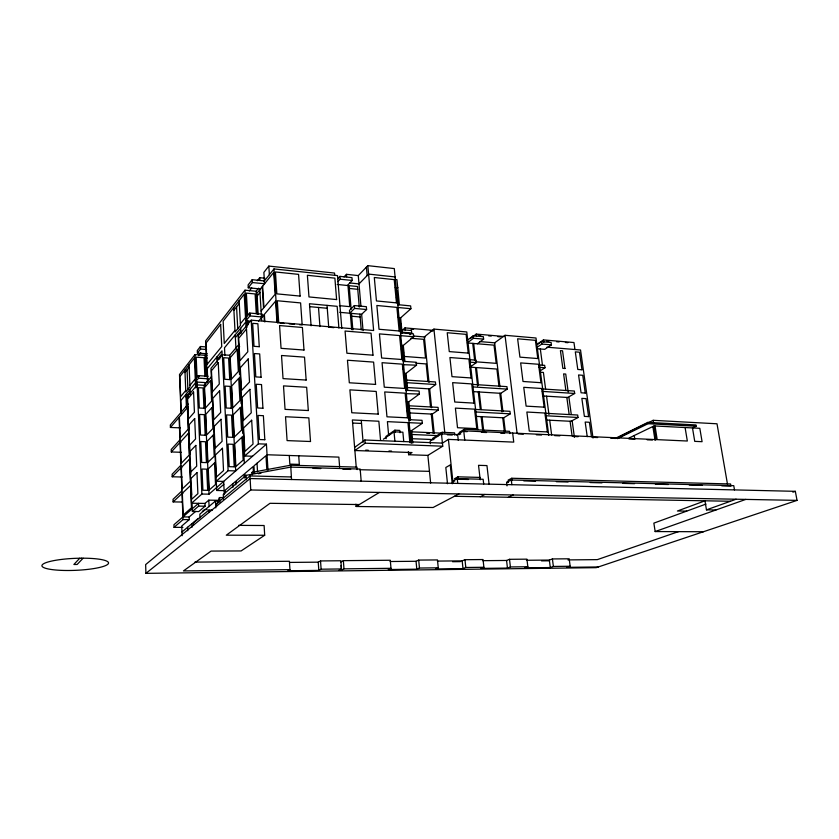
<?xml version="1.0" encoding="UTF-8"?>
<svg xmlns="http://www.w3.org/2000/svg" width="839" height="839" viewBox="0 0 839 839"><rect width="100%" height="100%" fill="white"/><g stroke="black" fill="none" stroke-linecap="round" stroke-linejoin="round"><path stroke-width="1.26" d="M206.509 346.947L200.437 346.507L197.291 350.555L197.406 353.093L207.181 353.775M264.4 280.918L252.182 279.691L248.113 284.945L248.281 287.787L260.405 288.962M206.593 353.282L204.999 355.296L194.973 354.593L179.504 374.53L181.025 413.617M258.611 288.176L256.147 291.248L244.978 290.179L205.607 340.896L207.506 382.028M197.406 353.093L200.542 349.066L200.437 346.507M248.281 287.787L252.35 282.554L252.182 279.691M185.01 372.589L189.153 367.314M233.903 310.325L239.272 303.487M198.465 355.673L200.794 352.695M249.34 290.902L251.731 287.85M257.321 280.729L259.723 277.688L264.883 278.202M334.719 275.465L334.53 273.063L268.826 266.089L263.876 272.392L264.579 283.76L252.35 282.554M263.782 281.684L273.975 268.931L337.519 275.612L341.798 328.353M207.065 355.369L205.576 357.225L206.425 375.83M205.691 359.732L207.181 357.886M257.08 296.125L259.975 292.538M185.734 390.492L180.658 396.7L179.871 376.596L194.365 358.033L195.267 378.861L189.908 385.405M234.983 330.377L224.275 343.445L223.143 321.159L244.201 294.185L245.523 317.509L240.394 323.77M206.709 382.091L206.247 382.636L195.393 381.986L195.288 379.438L198.392 375.652L208.103 376.25M245.869 320.834L245.701 317.981L249.739 313.052L261.946 314.122L262.114 316.985L249.907 315.936L245.869 320.834L251.731 321.327M195.393 381.986L198.507 378.211L198.392 375.652M185.996 396.931L190.18 391.907M217.154 359.501L222.104 353.555L221.968 350.849L207.233 368.657L207.82 381.43M235.371 337.603L240.803 331.08M211.543 376.575L204.108 385.311L197.144 384.902L187.191 396.826L191.533 503.243L204.968 503.421L208.796 500.149L219.115 500.296M238.989 344.347L229.676 355.275L222.314 354.761L210.967 368.352L216.703 490.49L224.537 490.637M238.14 335.799L251.186 320.162L373.638 330.514L367.839 265.648L394.299 268.574L411.11 443.107M261.097 311.007L263.551 308.081L262.24 286.676M261.946 314.122L261.328 314.845L261.674 320.571M258.58 321.138L263.97 314.814L264.358 321.201M188.167 404.041L170.327 424.985L170.422 427.46L180.291 427.869M170.422 427.46L179.085 417.35L183.028 519.582L174.04 527.343L173.946 524.742L198.507 503.337L198.623 506.106L192.383 511.496L192.016 502.467M239.671 346.654L238.108 348.468L239.514 374.362M179.955 439.856L171.219 449.463L171.303 451.969L181.234 452.294M171.303 451.969L180.049 442.426L180.909 442.457M337.572 278.926L339.931 276.377L351.971 277.646L352.212 280.457L347.388 285.491M337.802 281.736L340.162 279.209L339.931 276.377M79.747 558.229L73.863 564.5L77.146 564.469L83.103 558.208M344.032 276.912L346.455 274.332L358.274 275.58L367.839 265.648M180.93 465.226L172.121 474.245L172.205 476.783L182.189 477.013M172.205 476.783L181.025 467.816L181.895 467.837M354.352 305.564L349.475 310.378L349.716 313.22L354.593 308.416L366.601 309.528L366.349 306.686L354.352 305.564L354.593 308.416M339.753 312.318L361.63 314.3L366.601 309.528M181.916 490.909L173.023 499.341L173.117 501.9L181.906 502.026M397.959 287.693L395.232 287.63M173.117 501.9L182.021 493.531L182.892 493.552M191.533 503.243L201.884 494.045L209.026 494.161L266.424 444.135L267.987 470.228M229.676 355.275L235.707 470.91L228.135 470.71L216.294 481.24L223.667 481.397L224.317 494.643M238.066 334.362L244.694 455.997L258.381 443.831L266.424 444.135M401.063 333.786L399.521 317.729L400.643 317.834L410.911 308.721L410.628 305.899L397.77 304.662M216.703 490.49L223.814 484.344M402.238 330.283L404.996 327.902L433.637 330.388M182.923 516.918L189.153 516.971L195.802 511.287M189.153 516.971L189.257 519.624L181.738 526.022L182.105 535.733M204.968 503.421L205.094 506.19L198.759 511.559L192.383 511.496M409.799 334.646L411.708 333.02L411.456 330.503L401.881 329.685M202.325 511.433L204.601 509.514L207.139 509.546M217.689 503.568L217.563 501.051L215.476 501.03L199.85 514.15L200.007 517.894M223.436 497.59L219.64 497.537L218.864 498.188L219.031 501.638M361.179 481.156L360.172 469.064L290.724 467.103L246.079 475.346L223.268 494.496L223.499 499.153M403.748 361.619L402.185 345.332L403.318 345.427L413.7 336.743L413.417 333.88L400.486 332.789M181.958 531.968L198.266 518.408M212.403 510.07L208.901 510.039L193.463 522.854L193.557 525.13M291.374 476.961L249.97 475.944L216.598 503.652L216.703 506.064M477.863 429.568L466.799 331.961L433.92 329.098L424.366 336.932L429.023 382.448M402.961 364.682L416.532 365.175L416.249 362.27L403.234 361.326M145.913 573.352L250.746 489.986L797.05 500.38L795.33 491.329L250.116 478.555L145.65 564.584L145.913 573.352L596.183 567.667L797.05 500.38M406.6 391.131L404.88 373.334L406.024 373.407L416.532 365.175M467.019 340.508L473.196 335.799L483.348 336.67L483.631 339.124L477.37 343.77M470.228 338.641L476.248 334.079L504.47 336.523M468.11 342.322L473.479 338.264L483.631 339.124M405.751 393.659L419.406 394.026L419.112 391.079L406.024 390.282M409.359 419.783L407.618 401.734L408.771 401.797L419.406 394.026M406.863 387.471L429.683 388.897L435.682 384.535L435.42 381.965L406.055 380.046M548.758 435.368L536.006 338.002L505.026 335.296L494.653 342.815L499.96 386.957M354.635 447.376L364.881 440.014L442.426 443.118L448.414 439.395L513.751 442.122L512.65 433.06M469.567 359.658L475.996 360.151L476.279 362.637L470.029 367.115L475.482 367.503L477.611 386.087M354.897 450.501L365.154 443.191L442.751 446.201L441.471 433.889L457.654 434.602L458.272 440.328M400.004 432.746L399.784 430.407L394.875 430.187L385.971 436.406L386.181 438.713M383.36 439.237L394.026 431.812L402.877 432.2L403.758 441.566M409.317 412.924L432.263 414.109L438.336 409.977L438.063 407.376L408.53 405.751M537.002 344.284L543.462 339.9L573.97 342.543L574.946 349.527M537.537 344.389L541.533 341.672L551.108 342.49L551.433 344.871L544.71 349.339L537.327 348.73M411.592 442.908L410.397 430.554L411.55 430.606L422.321 423.307L422.027 420.318L408.845 419.668M537.841 346.769L541.858 344.063L551.433 344.871M238.58 525.371L264.117 525.508L264.684 535.251L241.097 550.95L211.092 551.076L183.447 570.919L289.948 569.65L289.413 561.281L194.879 562.099M473.353 391.614L500.726 393.323L507.249 389.128L506.945 386.643L472.336 384.377M432.693 438.357L442.163 432.295L454.549 432.851L454.801 435.126M408.331 451.676L408.624 454.717L412.012 452.557L354.876 450.512M441.471 433.889L430.124 441.136L430.386 443.737M540.19 370.838L544.983 367.765L544.668 365.343L538.607 364.892M509.787 433.585L509.514 431.33L464.355 429.232L459.269 432.4L459.52 434.686M456.668 435.21L463.726 430.827L656.213 439.605L654.053 425.939L699.82 428.31L702.086 441.692L694.734 441.356L692.49 427.932L696.181 426.233L695.971 424.954L647.844 422.395L614.977 438.545M408.624 454.717L427.869 455.388L442.751 446.201M355.925 504.166L356.114 506.483L379.364 492.441M476.164 416.396L503.673 417.822L510.259 413.837L509.955 411.32L475.168 409.411M567.72 397.497L574.684 393.47L574.348 391.037L541.984 388.929M289.948 569.65L287.924 570.772L318.82 570.394L321.127 569.199L341.483 568.957L340.854 560.756L320.529 560.934L318.243 562.161L289.822 562.413M454.497 478.723L457.905 476.835L479.95 477.412M483.694 484.03L483.159 479.279L457.234 478.618L452.819 481.062L454.748 481.104M570.981 421.314L578.019 417.486L577.672 415.032L545.161 413.249M458.881 493.951L433.092 507.501L356.114 506.483M340.812 561.952L343.35 560.651L390.282 560.253L390.995 568.297L388.268 569.534L416.805 569.188L419.458 568.034L438.262 567.814L437.476 559.928L418.692 560.085L416.05 561.281L390.156 561.511M721.823 485.865L730.947 486.096L730.57 483.977L511.79 478.251L508.172 480.086L508.455 482.415L506.609 482.373L507.029 485.865M506.609 482.373L511.308 479.992L733.758 485.655L734.503 489.903M480.296 496.751L484.879 494.444M341.483 568.957L339.103 570.142L341.431 570.111L343.98 568.852L390.995 568.297M619.465 436.867L653.172 420.318L717.009 423.789L727.507 484.271M617.514 438.65L648.054 423.695L696.181 426.233M629.177 437.968L654.053 425.939M508.382 497.265L513.111 494.979M656.213 439.605L655.007 440.16L652.857 426.516M438.262 567.814L435.546 568.957L462.992 568.622L465.802 567.489L483.893 567.269L483.044 559.54L464.974 559.697L462.174 560.861L437.371 561.081M483.893 567.269L481.03 568.402L507.459 568.076L510.406 566.954L527.836 566.755L526.913 559.162L509.514 559.309L506.567 560.462L482.698 560.672M527.836 566.755L524.836 567.856L550.3 567.542L553.373 566.451L570.163 566.252L569.188 558.795L552.408 558.942L549.346 560.074L526.462 560.274M705.977 504.071L653.864 523.127L655.154 531.559L703.46 531.737M686.711 511.119L677.43 511.003L704.959 500.82L706.469 509.86L736.128 499.226M655.154 531.559L745.787 499.404M570.163 566.252L567.038 567.342L598.333 566.954M678.678 531.569L597.316 559.634L567.993 559.907M792.876 492.168L795.33 491.329M252.161 474.874L252.025 472.357L290.682 465.205L356.984 467.124L357.183 469.609M258.402 473.731L260.898 473.269M452.536 561.711L460.391 561.637M541.522 560.871L549.377 560.798M264.684 535.251L226.299 535.188L269.98 503.306L359.312 504.554M174.04 527.343L182.881 527.385M183.028 519.582L189.257 519.624M706.469 509.86L715.94 509.997M198.623 506.106L205.094 506.19M454.423 496.289L730.465 501.261M359.585 469.714L429.463 471.34M468.54 479.489L458.157 479.226L457.905 476.835M523.798 480.883L535.523 481.177M556.372 481.701L568.097 481.995M590.247 482.551L601.972 482.855M622.811 483.379L634.536 483.673M655.385 484.197L668.41 484.523M689.259 485.047L702.285 485.372M252.025 472.357L254.637 472.43M312.957 468.372L320.76 468.582M342.878 469.211L350.681 469.421M244.694 455.997L252.518 456.248M267.064 454.759L338.862 457.119L339.638 467.092M365.71 450.144L368.29 450.239M388.96 450.983L391.54 451.078M411.813 438.692L433.857 439.605M426.757 433.218L429.348 433.323M447.355 434.801L452.315 435.022M411.299 434.466L438.43 435.63M467.187 431.655L464.607 431.54L464.355 429.232M481.387 432.295L486.557 432.525M500.747 433.176L504.627 433.344M518.114 433.962L523.326 434.193M536.362 434.791L541.585 435.022M554.621 435.609L559.833 435.85M572.869 436.437L578.092 436.679M592.428 437.329L597.641 437.559M610.687 438.157L615.899 438.388M628.935 438.975L634.148 439.217M647.184 439.804L652.406 440.045M411.047 431.802L440.737 433.113M458.188 433.889L460.758 434.004M352.621 423.045L361.525 423.454M409.138 422.678L422.321 423.307M547.154 420.077L572.229 421.377L574.411 437.266M408.782 408.383L438.336 409.977M475.461 411.97L510.259 413.837M545.486 415.735L578.019 417.486M195.288 379.438L196.053 379.49M542.739 395.945L568.957 397.571L571.265 414.393M199.252 376.281L197.008 376.145L196.179 357.183L204.024 357.718L204.884 376.627M198.507 378.211L208.229 378.809M406.296 382.647L435.682 384.535M472.619 386.905L507.249 389.128M542.298 391.383L574.684 393.47M200.542 349.066L206.625 349.496M415.924 363.193L426.139 363.927L427.942 381.619M539.55 372.159L543.41 372.432L545.623 389.212M403.863 356.418L425.541 358.043L423.622 339.334L410.932 338.285M469.85 362.165L476.279 362.637M538.921 367.314L544.983 367.765M413.176 335.999L425.289 337.016M479.604 341.557L495.073 342.847M546.944 347.189L580.536 349.999L593.037 438.031M400.759 335.663L413.7 336.743M467.292 342.941L494.014 345.154L496.195 363.339L475.776 361.808L473.668 343.466M245.701 317.981L246.561 318.054L244.978 290.179M400.927 332.108L411.708 333.02M280.048 323.088L283.949 323.424M289.151 323.864L294.363 324.294M299.565 324.735L302.166 324.955L300.603 302.921L277.289 300.75L278.747 322.984M333.817 327.63L328.731 327.2L327.021 305.375M250.085 314.552L247.568 314.331L246.351 293.115L255.108 293.944L256.294 313.849M410.995 329.14L413.575 329.36M430.334 330.807L432.914 331.027M478.24 334.939L480.841 335.17M488.665 335.841L491.266 336.072M497.779 336.628L500.39 336.858M546.514 340.844L549.031 341.064M556.582 341.714L559.099 341.924M565.381 342.469L567.898 342.69M351.709 316.219L360.13 316.974M309.685 306.654L327.252 308.27M339.365 305.669L349.748 306.634L347.975 285.543L337.194 284.452M398.053 307.504L410.911 308.721M349.381 288.459L357.75 289.308M340.162 279.209L352.212 280.457M349.527 282.932L358.998 283.907L368.594 274.101L395.106 276.943M394.445 279.418L396.952 279.691L399.374 304.704M685.096 427.544L687.33 441.02L657.199 439.646L655.049 425.992M653.172 420.318L653.675 423.569M647.844 422.395L648.054 423.695M634.263 435.504L634.84 439.332M591.464 436.825L589.408 422.269L585.182 422.048L587.227 436.637M568.192 391.949L565.727 374.058L563.609 373.9L565.885 390.534M566.828 397.445L569.125 414.277M570.09 421.262L572.093 435.944M543.462 339.9L543.777 342.26M541.533 341.672L541.858 344.063M540.326 348.972L542.508 365.552M546.546 396.176L548.947 414.466M549.702 420.213L551.653 435.011M552.408 558.942L553.373 566.451M549.346 560.074L550.3 567.542M505.026 335.296L517.118 433.48M511.79 478.251L512.073 480.59M511.308 479.992L511.863 484.68M500.726 393.323L502.907 411.435M503.673 417.822L505.309 431.424M498.943 386.244L496.887 369.055L476.437 367.576L478.429 384.912M499.782 393.26L502.026 411.907M502.729 417.77L504.386 431.613M509.514 559.309L510.406 566.954M506.567 560.462L507.459 568.076M476.248 334.079L476.531 336.502M473.196 335.799L473.479 338.264M479.247 391.981L481.261 409.537M482.079 416.7L483.684 430.659M489.085 484.155L486.956 465.582L478.524 465.32L480.212 479.782M472.724 343.392L474.685 360.518M478.282 391.928L480.296 409.484M481.114 416.647L482.719 430.617M463.726 430.827L464.743 440.076M457.234 478.618L457.748 483.421M464.974 559.697L465.802 567.489M462.174 560.861L462.992 568.622M448.414 439.395L453.07 483.442M452.242 483.757L450.249 464.932L445.813 467.501L447.502 483.715M433.92 329.098L444.817 432.861M442.163 432.295L442.405 434.592M429.683 388.897L431.613 407.764M432.263 414.109L434.214 433.218M428.677 388.835L430.512 406.747M431.256 414.057L433.239 433.501M427.869 455.388L430.638 483.054M404.996 327.902L405.237 330.388M400.643 317.834L402.164 333.482M403.318 345.427L404.891 361.756M406.024 373.407L407.628 389.978M408.771 401.797L410.512 419.899M411.55 430.606L412.757 443.097M403.139 348.877L403.496 352.653M408.236 401.671L408.488 404.251M409.799 417.822L410.03 420.276M398.116 297.583L398.368 300.163M400.602 323.235L400.958 326.937M403.15 349.622L403.507 353.376M403.989 358.379L404.23 360.885M406.464 383.989L406.831 387.796M408.226 402.196L408.467 404.776M408.971 409.925L409.338 413.784M411.477 435.913L411.834 439.615M396.899 290.514L398.263 304.756M394.844 280.247L395.096 282.827M395.589 287.987L395.84 290.567M396.459 297.027L396.711 299.607M398.106 314.185L398.473 317.908M398.945 322.868L399.186 325.343M400.581 339.9L400.948 343.675M401.43 348.709L401.797 352.485M402.28 357.519L402.521 360.036M403.087 365.961L403.454 369.789M403.947 374.897L404.188 377.456M404.807 383.832L405.174 387.66M406.496 401.43L406.747 404.02M407.366 410.502L407.618 413.092M409.054 428.068L409.296 430.564M409.904 436.815L410.145 439.311M409.872 442.635L407.953 422.625L387.408 421.639L388.667 435.514M418.692 560.085L419.458 568.034M416.05 561.281L416.805 569.188M394.875 430.187L395.096 432.525M394.026 431.812L394.896 441.209M366.391 267.148L367.146 275.58M380.56 440.391L378.85 421.23L352.37 419.961L356.239 467.155M358.274 275.58L360.959 306.466M361.63 314.3L363.056 330.639M359.281 307.105L357.508 286.519L349.139 285.669L351.122 309.245M359.889 314.143L361.242 329.863M364.881 440.014L365.154 443.191M361.263 420.381L363.109 442.289M351.468 313.377L352.862 329.905M350.303 313.272L351.667 329.633M346.455 274.332L346.654 276.713M338.904 328.059L337.152 306.319L309.465 303.739L311.091 325.836M343.35 560.651L343.98 568.852M341.074 565.455L341.431 570.111M318.495 307.462L319.942 326.581M320.529 560.934L321.127 569.199M318.243 562.161L318.82 570.394M298.726 455.797L299.303 464.407L289.843 464.124L289.277 455.493M290.682 465.205L291.542 479.52M273.975 268.931L277.489 323.015M276.954 322.113L275.601 301.149L264.379 314.321L264.851 321.998M268.826 266.089L269.371 274.699M262.649 286.172L263.97 307.588L275.15 294.258L273.734 272.371L256.912 293.314L258.171 314.384M259.723 277.688L259.87 280.1M259.796 289.717L261.223 313.146M256.147 291.248L257.51 313.964M266.833 469.735L265.984 455.671L253.944 465.855L254.353 473.123M251.186 320.162L258.381 443.831M249.739 313.052L249.907 315.936M257.038 463.243L257.531 471.77M247.956 321.012L248.176 324.808M246.729 320.907L247.086 327.262M246.131 328.154L245.785 322.04L224.506 347.776L224.883 355.306M253.472 473.081L253.105 466.568L244.894 473.511L245.103 477.349M249.97 475.944L250.746 489.986M239.125 300.698L240.489 325.438L235.067 332.034L233.756 307.577M240.646 328.259L240.94 333.649M246.079 475.346L246.33 479.835M236.567 306.927L237.762 328.762M239.671 377.319L241.097 403.59M241.265 406.59L242.712 433.26M242.88 436.301L244.348 463.369M244.296 478.031L244.086 474.203L236.22 480.862L236.346 483.379M235.224 334.813L235.99 349.045M235.79 484.858L235.602 481.376L225.167 490.207L225.292 492.808M232.812 483.736L232.99 487.197M222.314 354.761L228.135 470.71M219.608 356.544L219.734 359.05M217.018 356.816L217.28 362.102M219.64 497.537L219.86 502.152M215.476 501.03L215.801 507.889M204.999 355.296L205.954 376.176M205.156 382.574L205.272 385.122M204.108 385.311L209.026 494.161M208.796 500.149L209.089 506.641M208.901 510.039L209.005 512.409M197.259 382.102L197.427 385.94M197.144 384.902L201.884 494.045M194.973 354.593L196.001 378.242M196.169 382.039L196.378 387.073M195.655 387.88L195.435 382.909L180.805 400.602L181.308 413.312M189.048 364.839L189.971 386.884L185.797 391.96L184.916 370.135M190.075 389.401L190.285 394.529M187.076 369.968L187.873 389.443M188.072 394.435L188.177 396.899M188.104 406.831L188.366 413.228M188.827 424.744L189.037 429.862M189.677 445.446L190.054 454.528M190.516 465.949L190.873 474.654M191.344 486.075L191.701 494.905M191.942 523.672L192.089 527.196M185.901 394.445L186.415 407.293M187.611 527.27L187.747 530.762M220.636 324.378L206.048 343.067L207.034 364.493L221.748 346.538L220.636 324.378M193.568 392.012L187.611 399.102L188.418 418.986L194.428 412.19L193.568 392.012M218.234 362.647L211.449 370.723L212.445 391.792L219.283 384.042L218.234 362.647M246.509 329.003L238.696 338.295L239.923 360.686L247.799 351.772L246.509 329.003M187.38 407.66L179.389 416.993L180.196 438.01L188.251 429.107L187.38 407.66M210.652 380.507L204.559 387.618L205.471 407.953L211.617 401.126L210.652 380.507M237.175 349.559L230.201 357.697L231.323 379.259L238.36 371.457L237.175 349.559M194.69 418.535L188.67 425.237L189.499 445.373L195.56 438.986L194.69 418.535M219.619 390.775L212.76 398.41L213.767 419.773L220.678 412.473L219.619 390.775M248.208 358.935L240.311 367.734L241.548 390.46L249.519 382.06L248.208 358.935M188.429 433.281L180.354 442.09L181.182 463.369L189.31 455L188.429 433.281M211.921 407.618L205.765 414.34L206.698 434.948L212.907 428.519L211.921 407.618M238.727 378.347L231.679 386.045L232.823 407.922L239.933 400.57L238.727 378.347M195.833 445.415L189.761 451.707L190.589 472.126L196.714 466.138L195.833 445.415M221.014 419.301L214.081 426.495L215.109 448.162L222.094 441.324L221.014 419.301M249.928 389.338L241.936 397.613L243.205 420.696L251.26 412.819L249.928 389.338M189.478 459.227L181.339 467.501L182.168 489.053L190.38 481.229L189.478 459.227M213.211 435.095L206.992 441.419L207.936 462.31L214.207 456.301L213.211 435.095M240.311 407.555L233.179 414.802L234.343 437.004L241.527 430.113L240.311 407.555M196.987 472.661L190.852 478.545L191.701 499.236L197.889 493.678L196.987 472.661M222.44 448.257L215.424 454.979L216.462 476.961L223.531 470.595L222.44 448.257M251.679 420.213L243.593 427.963L244.883 451.403L253.032 444.062L251.679 420.213M190.558 485.508L182.336 493.238L183.175 515.073L191.46 507.805L190.558 485.508M214.522 462.96L208.24 468.875L209.194 490.049L215.529 484.46L214.522 462.96M241.915 437.203L234.7 443.988L235.885 466.505L243.153 460.097L241.915 437.203M81.446 558.197L77.01 558.281A33.34 5.999 -2.4 0 0 44.341 567.846A33.34 5.999 -2.4 0 0 99.516 567.468A33.34 5.999 -2.4 0 0 85.756 558.218L81.446 558.197M207.673 490.333L202.912 490.238L201.989 469.032L206.719 469.158L207.673 490.333M234.238 466.82L229.194 466.683L228.051 444.114L233.064 444.303L234.238 466.82M206.425 462.593L201.696 462.457L200.783 441.545L205.482 441.723L206.425 462.593M264.82 439.741L259.461 439.542L258.055 415.441L263.383 415.693L264.82 439.741M310.514 441.513L287.085 440.601L285.533 416.752L308.836 417.874L310.514 441.513M205.198 435.242L200.5 435.053L199.598 414.424L204.265 414.644L205.198 435.242M232.707 437.318L227.705 437.129L226.582 414.896L231.554 415.127L232.707 437.318M476.762 428.624L457.517 427.722L455.399 408.111L474.559 409.159L476.762 428.624M547.374 431.928L529.273 431.078L526.861 412.033L544.91 413.029L547.374 431.928M231.197 408.247L226.226 408.006L225.125 386.097L230.064 386.38L231.197 408.247M407.492 417.822L386.968 416.805L384.713 391.949L405.132 393.176L407.492 417.822M203.982 408.257L199.315 408.027L198.423 387.67L203.069 387.943L203.982 408.257M262.943 408.247L257.625 407.974L256.231 384.252L261.527 384.566L262.943 408.247M308.312 410.544L285.05 409.369L283.509 385.888L306.654 387.272L308.312 410.544M378.221 414.099L351.782 412.757L349.894 389.862L376.208 391.446L378.221 414.099M588.6 416.616L584.384 416.385L581.846 398.378L586.052 398.64L588.6 416.616M473.878 403.119L454.738 402.017L452.641 382.657L471.707 383.916L473.878 403.119M544.144 407.156L526.116 406.128L523.746 387.324L541.7 388.499L544.144 407.156M404.671 388.447L384.283 387.188L382.049 362.7L402.342 364.157L404.671 388.447M229.718 379.606L224.779 379.301L223.688 357.708L228.607 358.043L229.718 379.606M261.086 377.235L255.801 376.9L254.437 353.555L259.691 353.922L261.086 377.235M306.141 380.057L283.037 378.609L281.526 355.495L304.515 357.141L306.141 380.057M375.589 384.419L349.318 382.773L347.461 360.225L373.607 362.102L375.589 384.419M585.265 393.061L581.06 392.788L578.564 374.981L582.748 375.285L585.265 393.061M471.036 377.949L451.99 376.659L449.914 357.54L468.886 358.977L471.036 377.949M540.945 382.699L523.012 381.483L520.662 362.909L538.533 364.273L540.945 382.699M401.891 359.501L381.63 358.012L379.438 333.891L399.595 335.569L401.891 359.501M564.962 368.499L562.843 368.342L560.421 350.639L562.539 350.807L564.962 368.499M581.972 369.768L577.788 369.454L575.313 351.866L579.487 352.212L581.972 369.768M259.261 346.706L254.018 346.318L252.675 323.319L257.888 323.76L259.261 346.706M304.001 350.041L281.055 348.332L279.565 325.563L302.397 327.472L304.001 350.041M372.998 355.18L346.895 353.229L345.07 331.027L371.048 333.188L372.998 355.18M468.225 353.093L449.274 351.604L447.229 332.737L466.106 334.362L468.225 353.093M537.789 358.547L519.939 357.141L517.621 338.799L535.408 340.34L537.789 358.547M399.154 330.986L379.018 329.266L376.858 305.49L396.889 307.389L399.154 330.986M300.11 296.083L276.849 293.86L275.423 271.962L298.569 274.374L300.11 296.083M336.607 299.575L308.972 296.933L307.378 275.286L334.887 278.149L336.607 299.575M396.459 302.869L376.438 300.939L374.309 277.51L394.225 279.618L396.459 302.869M406.034 378.924L405.667 375.096L405.971 378.913"/></g></svg>
